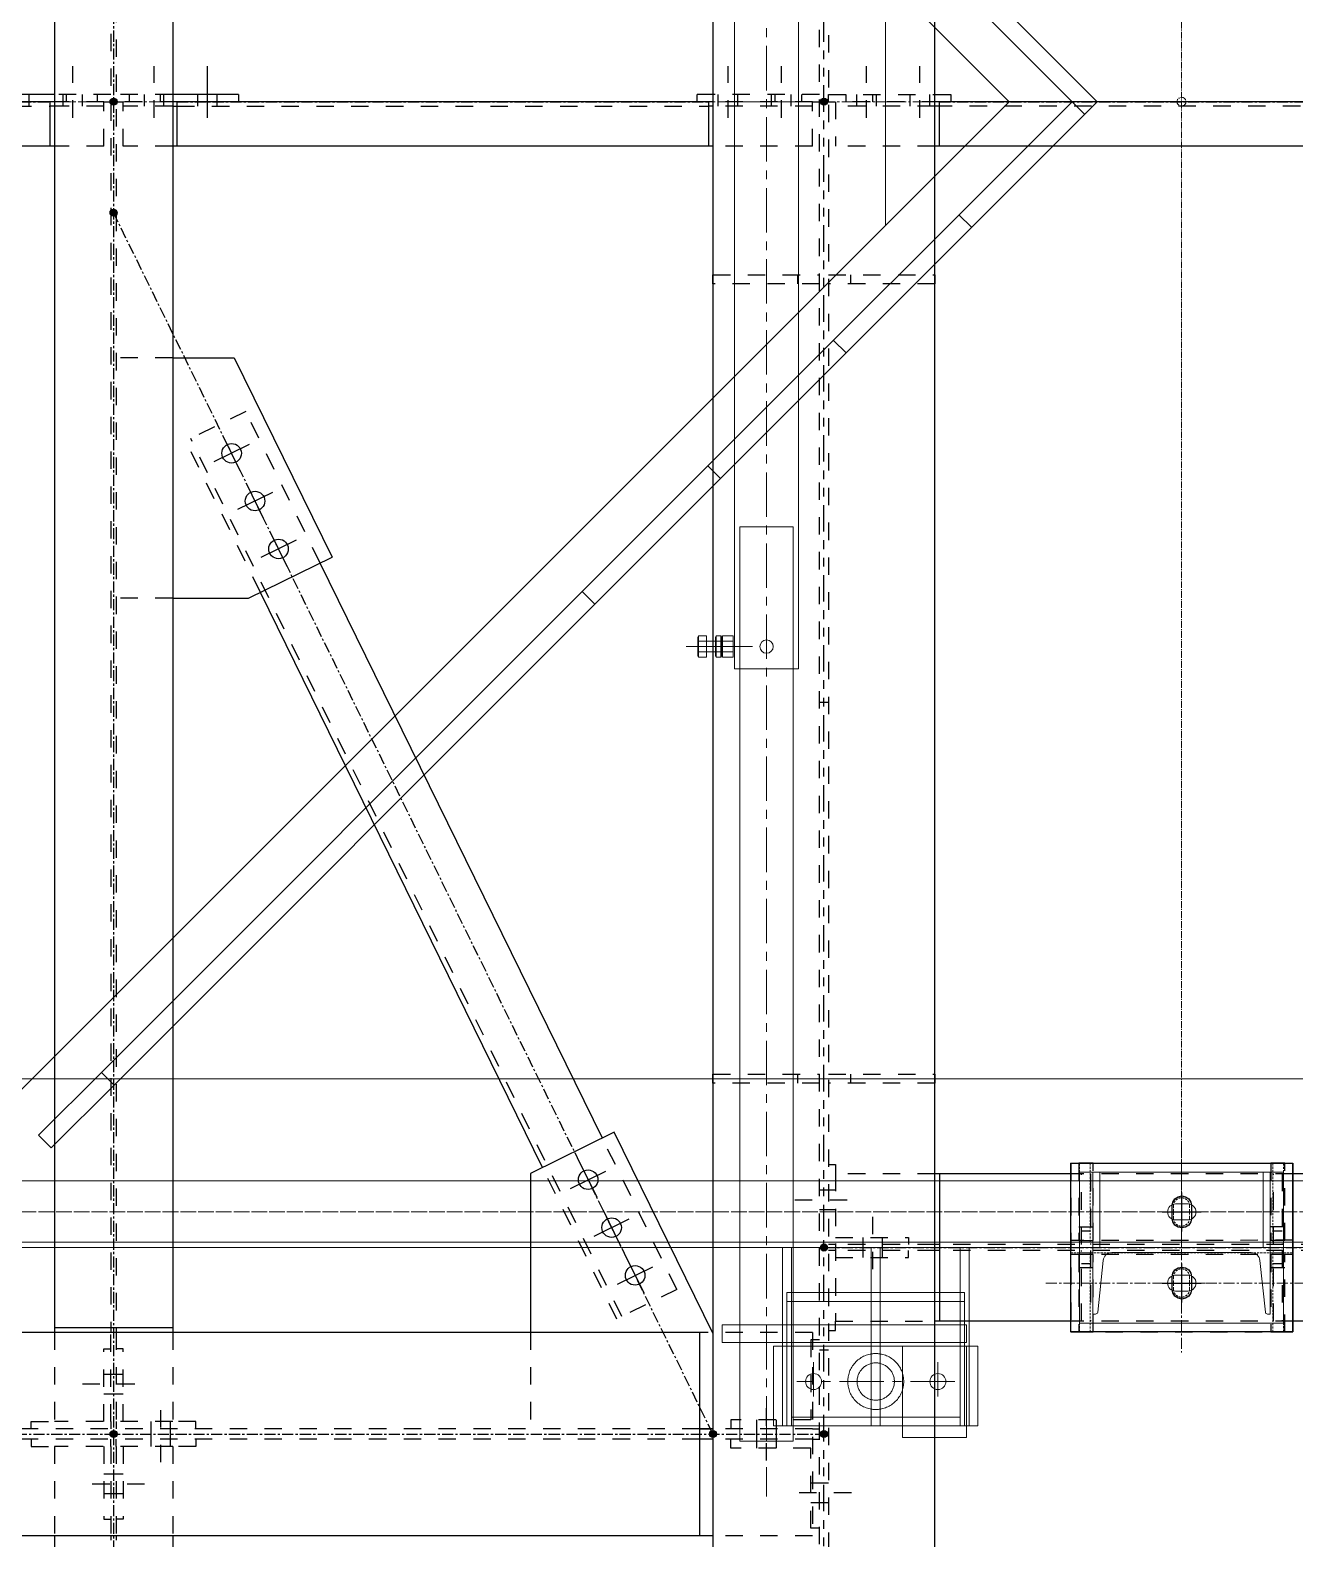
# Model space of a CAD drawing. Header units: inches. Extents: x 209270 to 234360, y -180214 to -150194.
# Drawn here: x 224618 to 226042, y -163182 to -161483 of the extents above; entities that cross this region are included whole.
import ezdxf

# ---------------------------------------------------------------- set-up
doc = ezdxf.new("R2010")
doc.units = ezdxf.units.IN
doc.header["$LTSCALE"] = 10
doc.header["$MEASUREMENT"] = 0
for name, pattern in [('ACAD_ISO02W100', [15, 12, -3]), ('CENTER', [2, 1.25, -0.25, 0.25, -0.25]), ('CENTER2', [1.125, 0.75, -0.125, 0.125, -0.125]), ('DXK_LINE_DOT2', [3.9198, 1.9599, -1.9599]), ('DXK_LINE_DOT5', [7.8785, 2.979, -0.9799, 0.9799, -0.9799, 0.9799, -0.9799]), ('HIDDEN', [0.375, 0.25, -0.125])]:
    doc.linetypes.add(name, pattern=pattern)
for name, color, linetype in [('_STR_0', 7, 'Continuous'), ('_STR_1', 7, 'Continuous'), ('_STR_2', 7, 'Continuous'), ('_STR_4', 7, 'Continuous')]:
    doc.layers.add(name, color=color, linetype=linetype)
for name, color, linetype, lineweight in [('All Bought', 110, 'Continuous', 9), ('Belt', 4, 'Continuous', 9), ('CEN', 1, 'CENTER', 9), ('CENETR LINE', 1, 'CENTER2', 9), ('DIM', 42, 'Continuous', 13), ('HIDDEN', 3, 'HIDDEN', 9), ('MAIN OBJECT', 2, 'Continuous', 18), ('OBJECT', 2, 'Continuous', 18), ('STR25', 30, 'Continuous', 5)]:
    doc.layers.add(name, color=color, linetype=linetype, lineweight=lineweight)

# ---------------------------------------------------------------- blocks, each defined once
blk = doc.blocks.new('A$Cb40ec30b')
at = {"layer": 'CEN'}
for p, q in [((0, 15.8), (0, 64.2)), ((-26.3, 40), (26.3, 40)), ((0, -59), (0, -21)), ((-25.5, -40), (26.5, -40))]:
    blk.add_line(p, q, dxfattribs=at)
at = {"layer": 'HIDDEN'}
for points in [[(-103, 6), (-115, 6), (-115, 95), (-103, 95)], [(103, 6), (115, 6), (115, 95), (103, 95)], [(125, 6), (125, -6), (-125, -6), (-125, 6)], [(-103, -6), (-115, -6), (-115, -95), (-103, -95)], [(103, -6), (115, -6), (115, -95), (103, -95)]]:
    blk.add_lwpolyline(points, close=True, dxfattribs=at)
at = {"layer": 'HIDDEN', "elevation": 149686677196.4}
for points in [[(9, 47), (9, 33, -1), (-9, 33), (-9, 47, -1)], [(9, -33), (9, -47, -1), (-9, -47), (-9, -33, -1)]]:
    blk.add_lwpolyline(points, format="xyb", close=True, dxfattribs=at)
at = {"layer": 'STR25', "ltscale": 0.2}
blk.add_lwpolyline([(-125, 95), (125, 95), (125, -95), (-125, -95)], close=True, dxfattribs=at)
blk = doc.blocks.new('A$Cfd238a5e')
at = {"layer": 'CEN'}
for p, q in [((0, 118.3), (0, -118.3)), ((-152.8, 0), (152.8, 0)), ((-152.8, -40), (152.8, -40))]:
    blk.add_line(p, q, dxfattribs=at)
at = {"layer": 'MAIN OBJECT', "ltscale": 0.2, "elevation": 149686677196.4}
for points in [[(7.3, 31), (-6.7, 31, -1), (-6.7, 49), (7.3, 49, -1)], [(7.3, -31), (-6.7, -31, 1), (-6.7, -49), (7.3, -49, 1)]]:
    blk.add_lwpolyline(points, format="xyb", close=True, dxfattribs=at)
at = {"layer": 'OBJECT'}
for points in [[(-115, -85), (115, -85), (115, 85), (-115, 85)], [(-100, 85), (-92, 85), (-92, 0), (-100, 0)], [(100, 85), (92, 85), (92, 0), (100, 0)]]:
    blk.add_lwpolyline(points, close=True, dxfattribs=at)
blk.add_lwpolyline([(-94.4, -72.9, -0.383864), (-96.8, -75), (-100, -75), (-100, 0), (100, 0), (100, -75), (96.8, -75, -0.383864), (94.4, -72.9), (88.3, -14.7, 0.383864), (78.4, -5.7), (-78.4, -5.7, 0.383864), (-88.3, -14.7)], format="xyb", close=True, dxfattribs=at)
at = {"layer": 'DIM'}
blk.add_blockref('A$Cb40ec30b', (0, 0), dxfattribs=at)
blk = doc.blocks.new('A$C2698bf6b')
at = {"layer": 'CENETR LINE'}
for p, q in [((0, -1290), (0, 1290)), ((-22.1, 0), (22.1, 0))]:
    blk.add_line(p, q, dxfattribs=at)
blk.add_circle((0, 0), 5, dxfattribs=at)
at = {"layer": 'DIM'}
blk.add_blockref('A$Cfd238a5e', (0, -1290), dxfattribs=at)
blk = doc.blocks.new('A$C1db7f450')
at = {"layer": 'All Bought', "linetype": 'CENTER', "ltscale": 4}
for p, q in [((372.3, 1342.7, 76268778.1), (372.3, -1570.4, 76268778.1)), ((179.3, -1419, 2061071342.7), (179.3, -1457.9, 2061071342.7)), ((319.3, -1419, 2061071342.7), (319.3, -1457.9, 2061071342.7)), ((160.3, -1440.9, 2061071342.7), (338.2, -1440.9, 2061071342.7))]:
    blk.add_line(p, q, dxfattribs=at)
at = {"layer": 'All Bought'}
for p, q in [((99, 0, -6732037472.9), (1227.3, 1128.3, -6732037472.9)), ((336.3, 638.5, -6732037472.9), (336.3, -638.5, -6732037472.9)), ((408.3, -638.5, -6732037472.9), (408.3, 638.5, -6732037472.9)), ((424.3, 424.3, -6732037472.9), (0, 0, -6732037472.9)), ((14.1, -14.1, -6732037472.9), (438.4, 410.1, -6732037472.9)), ((238.3, -139.3, -6732037472.9), (238.3, 139.3, -6732037472.9)), ((0, 0, -6732037472.9), (424.3, -424.3, -6732037472.9)), ((28.3, 0, -6732037472.9), (438.4, -410.1, -6732037472.9)), ((99, 0, -6732037472.9), (1227.3, -1128.3, -6732037472.9)), ((408.3, 0, -6732037472.9), (336.3, 0, -6732037472.9)), ((141.4, -141.4, -6732037472.9), (155.6, -127.3, -6732037472.9)), ((297, -268.7, -6732037472.9), (282.8, -282.8, -6732037472.9)), ((424.3, -424.3, -6732037472.9), (438.4, -410.1, -6732037472.9)), ((565.7, -565.7, -6732037472.9), (424.3, -424.3, -6732037472.9)), ((438.4, -410.1, -6732037472.9), (579.8, -551.5, -6732037472.9)), ((565.7, -565.7, -6732037472.9), (579.8, -551.5, -6732037472.9)), ((579.8, -551.5, -6732037472.9), (1121.2, -1093, -6732037472.9)), ((1107.1, -1107.1, -6732037472.9), (565.7, -565.7, -6732037472.9)), ((336.3, -638.5, -6732037472.9), (408.3, -638.5, -6732037472.9)), ((342.2, -1508, 76268778.1), (342.2, -638.5, -6732037472.9)), ((402.3, -638.5, -6732037472.9), (402.3, -1508, 76268778.1)), ((1121.2, -1093, -6732037472.9), (1107.1, -1107.1, -6732037472.9)), ((1121.2, -1093, -6732037472.9), (1192, -1163.7, -6732037472.9)), ((1177.8, -1177.8, -6732037472.9), (1107.1, -1107.1, -6732037472.9)), ((1192, -1163.7, -6732037472.9), (1177.8, -1177.8, -6732037472.9)), ((149.3, -1340.8, 2061071342.7), (349.3, -1340.8, 2061071342.7)), ((149.3, -1490.9, 2061071342.7), (149.3, -1340.8, 2061071342.7)), ((349.3, -1340.8, 2061071342.7), (349.3, -1490.9, 2061071342.7)), ((149.3, -1350.8, 2061071342.7), (349.3, -1350.8, 2061071342.7)), ((147.3, -1396.9, 2061071342.7), (147.3, -1376.9, 2061071342.7)), ((147.3, -1376.9, 2061071342.7), (422.4, -1376.9, 2061071342.7)), ((422.4, -1376.9, 2061071342.7), (422.4, -1396.9, 2061071342.7)), ((422.4, -1396.9, 2061071342.7), (147.3, -1396.9, 2061071342.7)), ((219.3, -1400.9, 2061071342.7), (147.3, -1400.9, 2061071342.7)), ((147.3, -1400.9, 2061071342.7), (147.3, -1503.9, 2061071342.7)), ((219.3, -1503.9, 2061071342.7), (219.3, -1400.9, 2061071342.7)), ((349.3, -1490.9, 2061071342.7), (149.3, -1490.9, 2061071342.7)), ((147.3, -1503.9, 2061071342.7), (219.3, -1503.9, 2061071342.7)), ((402.3, -1508, 76268778.1), (342.2, -1508, 76268778.1))]:
    blk.add_line(p, q, dxfattribs=at)
at = {"layer": 'All Bought', "linetype": 'ACAD_ISO02W100', "ltscale": 2.5}
for p, q in [((342.2, -638.5, -6732037472.9), (342.2, -478.7, -6732037472.9)), ((342.2, -478.7, -6732037472.9), (402.3, -478.7, -6732037472.9)), ((402.3, -478.7, -6732037472.9), (402.3, -638.5, -6732037472.9)), ((402.3, -638.5, -6732037472.9), (342.2, -638.5, -6732037472.9))]:
    blk.add_line(p, q, dxfattribs=at)
at = {"layer": 'All Bought', "linetype": 'Continuous'}
for p, q in [((409.8, -601.5, -6732037472.9), (409.8, -625.5, -6732037472.9)), ((421.8, -601.5, -6732037472.9), (409.8, -601.5, -6732037472.9)), ((448.9, -607.5, -6732037472.9), (409.8, -607.5, -6732037472.9)), ((421.8, -601.5, -6732037472.9), (421.8, -625.5, -6732037472.9)), ((421.8, -601.5, -6732037472.9), (422.7, -603.1, -6732037472.9)), ((423.6, -601.5, -6732037472.9), (422.7, -603.1, -6732037472.9)), ((422.7, -603.1, -6732037472.9), (422.7, -624.1, -6732037472.9)), ((423.6, -601.5, -6732037472.9), (423.6, -625.5, -6732037472.9)), ((428.9, -601.5, -6732037472.9), (423.6, -601.5, -6732037472.9)), ((428.9, -601.5, -6732037472.9), (428.9, -625.5, -6732037472.9)), ((428.9, -601.5, -6732037472.9), (429.8, -603.1, -6732037472.9)), ((429.8, -603.1, -6732037472.9), (429.8, -624.1, -6732037472.9)), ((439.8, -601.5, -6732037472.9), (439.8, -625.5, -6732037472.9)), ((448.9, -601.5, -6732037472.9), (439.8, -601.5, -6732037472.9)), ((448.9, -601.5, -6732037472.9), (448.9, -625.5, -6732037472.9)), ((448.9, -601.5, -6732037472.9), (449.8, -603.1, -6732037472.9)), ((449.8, -603.1, -6732037472.9), (449.8, -624.1, -6732037472.9)), ((388.1, -613.5, -6732037472.9), (462.8, -613.5, -6732037472.9)), ((448.9, -619.5, -6732037472.9), (409.8, -619.5, -6732037472.9)), ((421.8, -625.5, -6732037472.9), (409.8, -625.5, -6732037472.9)), ((421.8, -625.5, -6732037472.9), (422.7, -623.9, -6732037472.9)), ((423.6, -625.5, -6732037472.9), (422.7, -623.9, -6732037472.9)), ((428.9, -625.5, -6732037472.9), (423.6, -625.5, -6732037472.9)), ((428.9, -625.5, -6732037472.9), (429.8, -623.9, -6732037472.9)), ((448.9, -625.5, -6732037472.9), (439.8, -625.5, -6732037472.9)), ((448.9, -625.5, -6732037472.9), (449.8, -623.9, -6732037472.9))]:
    blk.add_line(p, q, dxfattribs=at)
at = {"layer": 'All Bought', "linetype": 'ACAD_ISO02W100', "ltscale": 3}
for p, q in [((154.3, -1480.9, 2061071342.7), (154.3, -1400.9, 2061071342.7)), ((154.3, -1400.9, 2061071342.7), (344.3, -1400.9, 2061071342.7)), ((344.3, -1400.9, 2061071342.7), (344.3, -1480.9, 2061071342.7)), ((344.3, -1480.9, 2061071342.7), (154.3, -1480.9, 2061071342.7))]:
    blk.add_line(p, q, dxfattribs=at)
at = {"layer": 'All Bought', "linetype": 'Continuous'}
blk.add_circle((372.3, -613.5, -6732037472.9), 7.5, dxfattribs=at)
at = {"layer": 'All Bought', "linetype": 'ACAD_ISO02W100', "ltscale": 3}
for radius in [31.5, 21]:
    blk.add_circle((249.3, -1440.9, 2061071342.7), radius, dxfattribs=at)
at = {"layer": 'All Bought'}
for centre in [(179.3, -1440.9, 2061071342.7), (319.3, -1440.9, 2061071342.7)]:
    blk.add_circle(centre, 9, dxfattribs=at)
at = {"layer": 'All Bought', "linetype": 'Continuous'}
for centre, radius, start, end in [((417.2, -604.5, -6732037472.9), 5.45, 326.6015, 33.3985), ((402.2, -613.5, -6732037472.9), 20.4, 342.9385, 17.0615), ((428.1, -604.5, -6732037472.9), 5.45, 146.6015, 213.3985), ((443.1, -613.5, -6732037472.9), 20.4, 162.9385, 197.0615), ((424.3, -604.5, -6732037472.9), 5.45, 326.6015, 33.3985), ((409.3, -613.5, -6732037472.9), 20.4, 342.9385, 17.0615), ((444.3, -604.5, -6732037472.9), 5.45, 326.6015, 33.3985), ((429.3, -613.5, -6732037472.9), 20.4, 342.9385, 17.0615), ((417.2, -622.5, -6732037472.9), 5.45, 326.6015, 33.3985), ((428.1, -622.5, -6732037472.9), 5.45, 146.6015, 213.3985), ((424.3, -622.5, -6732037472.9), 5.45, 326.6015, 33.3985), ((444.3, -622.5, -6732037472.9), 5.45, 326.6015, 33.3985)]:
    blk.add_arc(centre, radius, start, end, dxfattribs=at)
at = {"layer": 'MAIN OBJECT'}
for p, q in [((144.3, -1490.9), (144.3, -1290)), ((154.3, -1290), (144.3, -1290)), ((154.3, -1490.9), (154.3, -1290)), ((244.3, -1490.9), (244.3, -1290)), ((254.3, -1290), (244.3, -1290)), ((254.3, -1490.9), (254.3, -1290)), ((344.3, -1490.9), (344.3, -1290)), ((354.3, -1290), (344.3, -1290)), ((354.3, -1490.9), (354.3, -1290)), ((134.3, -1490.9), (134.3, -1400.9)), ((364.3, -1400.9), (134.3, -1400.9)), ((364.3, -1400.9), (364.3, -1490.9)), ((364.3, -1490.9), (134.3, -1490.9))]:
    blk.add_line(p, q, dxfattribs=at)
blk = doc.blocks.new('GridLine-116860372-116903 - 114867')
at = {"layer": '_STR_2', "color": 7, "linetype": 'DXK_LINE_DOT5'}
blk.add_line((225511.9, -165356.7), (225511.9, -153191), dxfattribs=at)
blk = doc.blocks.new('Part-116860372-157441 - 114867')
at = {"layer": '_STR_1', "color": 6, "linetype": 'DXK_LINE_DOT2'}
for p, q in [((225506.9, -162239.6), (225516.9, -162239.6)), ((225516.9, -162969.1), (225506.9, -162969.1))]:
    blk.add_line(p, q, dxfattribs=at)
blk = doc.blocks.new('Bolt-116860372-115915 - 114867')
at = {"layer": '_STR_1', "color": 1, "linetype": 'DXK_LINE_DOT2'}
for p, q in [((225403.9, -161581.7), (225403.9, -161523.7)), ((225463.9, -161581.7), (225463.9, -161523.7)), ((225392.9, -161563.7), (225392.9, -161555.7)), ((225414.9, -161563.7), (225414.9, -161555.7)), ((225452.9, -161563.7), (225452.9, -161555.7)), ((225474.9, -161563.7), (225474.9, -161555.7)), ((225392.9, -161568.7), (225392.9, -161563.7)), ((225414.9, -161568.7), (225414.9, -161563.7)), ((225452.9, -161568.7), (225452.9, -161563.7)), ((225474.9, -161568.7), (225474.9, -161563.7))]:
    blk.add_line(p, q, dxfattribs=at)
blk = doc.blocks.new('Part-116860372-114981 - 114867')
at = {"layer": '_STR_4', "linetype": 'Continuous'}
blk.add_hatch(color=4, dxfattribs=at).paths.add_polyline_path([(225511.9, -163067.7, -1), (225511.9, -163059.7, -1)])
at = {"layer": '_STR_1', "color": 6, "linetype": 'DXK_LINE_DOT2'}
for p, q in [((225498.9, -162949.2), (225371.9, -162949.2)), ((225498.9, -162949.2), (225498.9, -163178.2)), ((225371.9, -163057.7), (216821.8, -163057.7)), ((225371.9, -163069.6), (216821.8, -163069.6)), ((225498.9, -163057.7), (225386.9, -163057.7)), ((225498.9, -163069.6), (225386.9, -163069.6)), ((225498.9, -163178.2), (220660, -163178.2))]:
    blk.add_line(p, q, dxfattribs=at)
at = {"layer": '_STR_2', "color": 2, "linetype": 'Continuous'}
for p, q in [((225371.9, -162949.2), (224424.9, -162949.2)), ((225371.9, -162949.2), (225371.9, -163178.2)), ((225386.4, -162949.2), (225386.9, -162949.2)), ((225386.9, -163057.7), (225371.9, -163057.7)), ((225386.9, -163069.6), (225371.9, -163069.6)), ((225386.9, -163178.2), (216821.8, -163178.2))]:
    blk.add_line(p, q, dxfattribs=at)
at = {"layer": '_STR_4', "color": 4, "linetype": 'CENTER'}
blk.add_line((216821.8, -163063.7), (225511.9, -163063.7), dxfattribs=at)
at = {"layer": '_STR_4', "color": 4, "linetype": 'Continuous'}
blk.add_circle((225511.9, -163063.7), 4, dxfattribs=at)
blk = doc.blocks.new('Part-116860372-114985 - 114867')
at = {"layer": '_STR_4', "linetype": 'Continuous'}
blk.add_hatch(color=4, dxfattribs=at).paths.add_polyline_path([(224711.9, -163067.7, -1), (224711.9, -163059.7, -1)])
at = {"layer": '_STR_1', "color": 6, "linetype": 'DXK_LINE_DOT2'}
for p, q in [((224709, -160193.7), (224709, -162944.2)), ((224714.7, -161219.4), (224714.7, -162944.2)), ((224645.3, -162949.2), (224645.3, -163049.7)), ((224709, -163049.7), (224709, -162949.2)), ((224714.7, -162949.2), (224714.7, -163049.7)), ((224778.5, -162949.2), (224778.5, -163049.7)), ((224778.5, -163049.7), (224645.3, -163049.7))]:
    blk.add_line(p, q, dxfattribs=at)
at = {"layer": '_STR_2', "color": 2, "linetype": 'Continuous'}
for p, q in [((224645.3, -160188.7), (224645.3, -162949.2)), ((224778.5, -160188.7), (224778.5, -162949.2)), ((224778.5, -162944.2), (224645.3, -162944.2)), ((224709, -162944.2), (224709, -162949.2)), ((224714.7, -162944.2), (224714.7, -162949.2))]:
    blk.add_line(p, q, dxfattribs=at)
at = {"layer": '_STR_4', "color": 4, "linetype": 'CENTER'}
blk.add_line((224711.9, -160063.7), (224711.9, -163063.7), dxfattribs=at)
at = {"layer": '_STR_4', "color": 4, "linetype": 'Continuous'}
blk.add_circle((224711.9, -163063.7), 4, dxfattribs=at)
blk = doc.blocks.new('Part-116860372-114995 - 114867')
at = {"layer": '_STR_4', "linetype": 'Continuous'}
blk.add_hatch(color=4, dxfattribs=at).paths.add_polyline_path([(224711.9, -163067.7, -1), (224711.9, -163059.7, -1)])
at = {"layer": '_STR_1', "color": 6, "linetype": 'DXK_LINE_DOT2'}
for p, q in [((224645.3, -163077.6), (224645.3, -163178.2)), ((224778.5, -163077.6), (224645.3, -163077.6)), ((224709, -163077.6), (224709, -163178.2)), ((224714.7, -163077.6), (224714.7, -163178.2)), ((224778.5, -163077.6), (224778.5, -163178.2))]:
    blk.add_line(p, q, dxfattribs=at)
at = {"layer": '_STR_2', "color": 2, "linetype": 'Continuous'}
for p, q in [((224645.3, -163178.2), (224645.3, -165168.7)), ((224709, -163178.2), (224709, -163183.2)), ((224714.7, -163178.2), (224714.7, -163183.2)), ((224778.5, -163178.2), (224778.5, -165168.7))]:
    blk.add_line(p, q, dxfattribs=at)
at = {"layer": '_STR_4', "color": 4, "linetype": 'CENTER'}
blk.add_line((224711.9, -163063.7), (224711.9, -165263.7), dxfattribs=at)
at = {"layer": '_STR_4', "color": 4, "linetype": 'Continuous'}
blk.add_circle((224711.9, -163063.7), 4, dxfattribs=at)
blk = doc.blocks.new('Part-116860372-114997 - 114867')
at = {"layer": '_STR_4', "linetype": 'Continuous'}
blk.add_hatch(color=4, dxfattribs=at).paths.add_polyline_path([(225511.9, -162857.7, -1), (225511.9, -162849.7, -1)])
at = {"layer": '_STR_1', "color": 6, "linetype": 'DXK_LINE_DOT2'}
for p, q in [((225524.9, -162770.8), (225524.9, -162936.5)), ((225636.9, -162770.8), (225524.9, -162770.8)), ((226039.8, -162770.8), (225789.8, -162770.8)), ((225636.9, -162850.3), (225524.9, -162850.3)), ((228499.2, -162850.3), (225641.9, -162850.3)), ((225636.9, -162857), (225524.9, -162857)), ((228499.2, -162857), (225641.9, -162857)), ((225524.9, -162936.5), (225636.9, -162936.5)), ((226039.8, -162936.5), (225789.8, -162936.5))]:
    blk.add_line(p, q, dxfattribs=at)
at = {"layer": '_STR_2', "color": 2, "linetype": 'Continuous'}
for p, q in [((225789.8, -162770.8), (225636.9, -162770.8)), ((225641.9, -162770.8), (225641.9, -162936.5)), ((227289.8, -162770.8), (226039.8, -162770.8)), ((225641.9, -162850.3), (225636.9, -162850.3)), ((225641.9, -162857), (225636.9, -162857)), ((225641.9, -162936.5), (225636.9, -162936.5)), ((225789.8, -162936.5), (225641.9, -162936.5)), ((227289.8, -162936.5), (226039.8, -162936.5))]:
    blk.add_line(p, q, dxfattribs=at)
at = {"layer": '_STR_4', "color": 4, "linetype": 'CENTER'}
blk.add_line((225511.9, -162853.7), (228511.9, -162853.7), dxfattribs=at)
at = {"layer": '_STR_4', "color": 4, "linetype": 'Continuous'}
blk.add_circle((225511.9, -162853.7), 4, dxfattribs=at)
blk = doc.blocks.new('Part-116860372-116688 - 114867')
at = {"layer": '_STR_1', "color": 6, "linetype": 'DXK_LINE_DOT2'}
for p, q in [((225801.9, -162936.5), (225801.9, -162857)), ((225811.9, -162857), (225811.9, -162936.5)), ((225811.9, -162872), (225801.9, -162872))]:
    blk.add_line(p, q, dxfattribs=at)
blk = doc.blocks.new('Part-116860372-115036 - 114867')
at = {"layer": '_STR_4', "linetype": 'Continuous'}
for points in [[(224214.9, -161567.7, -1), (224214.9, -161559.7, -1)], [(224711.9, -161567.7, -1), (224711.9, -161559.7, -1)]]:
    blk.add_hatch(color=4, dxfattribs=at).paths.add_polyline_path(points)
at = {"layer": '_STR_1', "color": 6, "linetype": 'DXK_LINE_DOT2'}
for p, q in [((224225.7, -161613.7), (224225.7, -161563.7)), ((224286.5, -161563.7), (224225.7, -161563.7)), ((224281.5, -161568.7), (224225.7, -161568.7)), ((224286.5, -161568.7), (224640.3, -161568.7)), ((224701, -161563.7), (224640.3, -161563.7)), ((224701, -161568.7), (224645.3, -161568.7)), ((224701, -161613.7), (224701, -161563.7)), ((224281.5, -161613.7), (224225.7, -161613.7)), ((224701, -161613.7), (224645.3, -161613.7))]:
    blk.add_line(p, q, dxfattribs=at)
at = {"layer": '_STR_2', "color": 2, "linetype": 'Continuous'}
for p, q in [((224281.5, -161568.7), (224286.5, -161568.7)), ((224640.3, -161563.7), (224286.5, -161563.7)), ((224286.5, -161563.7), (224286.5, -161613.7)), ((224640.3, -161563.7), (224640.3, -161613.7)), ((224645.3, -161568.7), (224640.3, -161568.7)), ((224645.3, -161613.7), (224281.5, -161613.7))]:
    blk.add_line(p, q, dxfattribs=at)
at = {"layer": '_STR_4', "color": 4, "linetype": 'CENTER'}
for p, q in [((224214.9, -161563.7), (224225.7, -161563.7)), ((224286.5, -161563.7), (224640.3, -161563.7)), ((224701, -161563.7), (224711.9, -161563.7))]:
    blk.add_line(p, q, dxfattribs=at)
at = {"layer": '_STR_4', "color": 4, "linetype": 'Continuous'}
for centre in [(224214.9, -161563.7), (224711.9, -161563.7)]:
    blk.add_circle(centre, 4, dxfattribs=at)
blk = doc.blocks.new('Part-116860372-115037 - 114867')
at = {"layer": '_STR_4', "linetype": 'Continuous'}
for points in [[(224711.9, -161567.7, -1), (224711.9, -161559.7, -1)], [(225511.9, -161567.7, -1), (225511.9, -161559.7, -1)]]:
    blk.add_hatch(color=4, dxfattribs=at).paths.add_polyline_path(points)
at = {"layer": '_STR_1', "color": 6, "linetype": 'DXK_LINE_DOT2'}
for p, q in [((224722.7, -161613.7), (224722.7, -161563.7)), ((224783.5, -161563.7), (224722.7, -161563.7)), ((224778.5, -161568.7), (224722.7, -161568.7)), ((224783.5, -161568.7), (225381.9, -161568.7)), ((225498.9, -161563.7), (225381.9, -161563.7)), ((225498.9, -161568.7), (225386.9, -161568.7)), ((225498.9, -161613.7), (225498.9, -161563.7)), ((224778.5, -161613.7), (224722.7, -161613.7)), ((225498.9, -161613.7), (225386.9, -161613.7))]:
    blk.add_line(p, q, dxfattribs=at)
at = {"layer": '_STR_2', "color": 2, "linetype": 'Continuous'}
for p, q in [((224778.5, -161568.7), (224783.5, -161568.7)), ((225381.9, -161563.7), (224783.5, -161563.7)), ((224783.5, -161613.7), (224783.5, -161563.7)), ((225381.9, -161563.7), (225381.9, -161613.7)), ((225386.9, -161568.7), (225381.9, -161568.7)), ((225386.9, -161613.7), (224778.5, -161613.7))]:
    blk.add_line(p, q, dxfattribs=at)
at = {"layer": '_STR_4', "color": 4, "linetype": 'CENTER'}
for p, q in [((224711.9, -161563.7), (224722.7, -161563.7)), ((224783.5, -161563.7), (225381.9, -161563.7)), ((225498.9, -161563.7), (225511.9, -161563.7))]:
    blk.add_line(p, q, dxfattribs=at)
at = {"layer": '_STR_4', "color": 4, "linetype": 'Continuous'}
for centre in [(224711.9, -161563.7), (225511.9, -161563.7)]:
    blk.add_circle(centre, 4, dxfattribs=at)
blk = doc.blocks.new('Part-116860372-115913 - 114867')
at = {"layer": '_STR_1', "color": 6, "linetype": 'DXK_LINE_DOT2'}
for p, q in [((225506.9, -161555.7), (225386.9, -161555.7)), ((225456.9, -161563.7), (225456.9, -161555.7)), ((225486.9, -161563.7), (225486.9, -161555.7))]:
    blk.add_line(p, q, dxfattribs=at)
at = {"layer": '_STR_2', "color": 2, "linetype": 'Continuous'}
for p, q in [((225386.9, -161555.7), (225368.9, -161555.7)), ((225368.9, -161563.7), (225368.9, -161555.7)), ((225386.9, -161563.7), (225381.9, -161563.7))]:
    blk.add_line(p, q, dxfattribs=at)
blk = doc.blocks.new('Part-116860372-115038 - 114867')
at = {"layer": '_STR_4', "linetype": 'Continuous'}
for points in [[(225511.9, -161567.7, -1), (225511.9, -161559.7, -1)], [(226511.9, -161567.7, -1), (226511.9, -161559.7, -1)]]:
    blk.add_hatch(color=4, dxfattribs=at).paths.add_polyline_path(points)
at = {"layer": '_STR_1', "color": 6, "linetype": 'DXK_LINE_DOT2'}
for p, q in [((225524.9, -161563.7), (225524.9, -161613.7)), ((225641.9, -161563.7), (225524.9, -161563.7)), ((225636.9, -161568.7), (225524.9, -161568.7)), ((226440.3, -161568.7), (225641.9, -161568.7)), ((226440.3, -161563.7), (226501, -161563.7)), ((226501, -161568.7), (226445.3, -161568.7)), ((226501, -161563.7), (226501, -161613.7)), ((225636.9, -161613.7), (225524.9, -161613.7)), ((226501, -161613.7), (226445.3, -161613.7))]:
    blk.add_line(p, q, dxfattribs=at)
at = {"layer": '_STR_2', "color": 2, "linetype": 'Continuous'}
for p, q in [((225641.9, -161568.7), (225636.9, -161568.7)), ((226440.3, -161563.7), (225641.9, -161563.7)), ((225641.9, -161613.7), (225641.9, -161563.7)), ((226440.3, -161563.7), (226440.3, -161613.7)), ((226445.3, -161568.7), (226440.3, -161568.7)), ((226445.3, -161613.7), (225636.9, -161613.7))]:
    blk.add_line(p, q, dxfattribs=at)
at = {"layer": '_STR_4', "color": 4, "linetype": 'CENTER'}
for p, q in [((225511.9, -161563.7), (225524.9, -161563.7)), ((225641.9, -161563.7), (226440.3, -161563.7)), ((226501, -161563.7), (226511.9, -161563.7))]:
    blk.add_line(p, q, dxfattribs=at)
at = {"layer": '_STR_4', "color": 4, "linetype": 'Continuous'}
for centre in [(225511.9, -161563.7), (226511.9, -161563.7)]:
    blk.add_circle(centre, 4, dxfattribs=at)
blk = doc.blocks.new('Part-116860372-115925 - 114867')
at = {"layer": '_STR_1', "color": 6, "linetype": 'DXK_LINE_DOT2'}
for p, q in [((225524.9, -162857), (225516.9, -162857)), ((225524.9, -162865), (225606.9, -162865)), ((225606.9, -162865), (225606.9, -162857)), ((225516.9, -162947), (225524.9, -162947)), ((225524.9, -162947), (225524.9, -162936.5))]:
    blk.add_line(p, q, dxfattribs=at)
blk = doc.blocks.new('Part-116860372-115077 - 114867')
at = {"layer": '_STR_4', "linetype": 'Continuous'}
for points in [[(224711.9, -161692.7, -1), (224711.9, -161684.7, -1)], [(225386.9, -163067.7, -1), (225386.9, -163059.7, -1)]]:
    blk.add_hatch(color=4, dxfattribs=at).paths.add_polyline_path(points)
at = {"layer": '_STR_1', "color": 6, "linetype": 'DXK_LINE_DOT2'}
for p, q in [((224860.8, -161912.6), (224793.5, -161945.7)), ((224944.5, -162083.2), (224860.8, -161912.6)), ((224877.2, -162116.2), (224793.5, -161945.7)), ((225284.1, -162931.5), (224798.8, -161943)), ((225346.1, -162901.1), (225262.3, -162730.6)), ((225278.7, -162934.2), (225195, -162763.6)), ((225346.1, -162901.1), (225278.7, -162934.2))]:
    blk.add_line(p, q, dxfattribs=at)
at = {"layer": '_STR_2', "color": 2, "linetype": 'Continuous'}
for p, q in [((225262.3, -162730.6), (224944.5, -162083.2)), ((225195, -162763.6), (224877.2, -162116.2))]:
    blk.add_line(p, q, dxfattribs=at)
at = {"layer": '_STR_4', "color": 4, "linetype": 'CENTER'}
blk.add_line((225386.9, -163063.7), (224711.9, -161688.7), dxfattribs=at)
at = {"layer": '_STR_4', "color": 4, "linetype": 'Continuous'}
for centre in [(224711.9, -161688.7), (225386.9, -163063.7)]:
    blk.add_circle(centre, 4, dxfattribs=at)
blk = doc.blocks.new('Part-116860372-115211 - 114867')
at = {"layer": '_STR_1', "color": 6, "linetype": 'DXK_LINE_DOT2'}
for p, q in [((224619, -163069.6), (224619, -163077.6)), ((224709, -163077.6), (224709, -163069.6)), ((224619, -163077.6), (224645.3, -163077.6)), ((224701, -163077.6), (224701, -163159.6)), ((224701, -163159.6), (224709, -163159.6))]:
    blk.add_line(p, q, dxfattribs=at)
blk = doc.blocks.new('Bolt-116860372-115927 - 114867')
at = {"layer": '_STR_1', "color": 1, "linetype": 'DXK_LINE_DOT2'}
for p, q in [((225516.9, -162789.3), (225506.9, -162789.3)), ((225524.9, -162789.3), (225516.9, -162789.3)), ((225537.9, -162800.3), (225474.9, -162800.3)), ((225516.9, -162811.3), (225506.9, -162811.3)), ((225524.9, -162811.3), (225516.9, -162811.3))]:
    blk.add_line(p, q, dxfattribs=at)
blk = doc.blocks.new('Part-116860372-115115 - 114867')
at = {"layer": '_STR_2', "color": 2, "linetype": 'Continuous'}
for p, q in [((225386.9, -158549), (225386.9, -164951.7)), ((225636.9, -164951.7), (225636.9, -158549))]:
    blk.add_line(p, q, dxfattribs=at)
blk = doc.blocks.new('Part-116860372-115117 - 114867')
at = {"layer": '_STR_1', "color": 6, "linetype": 'DXK_LINE_DOT2'}
for p, q in [((225506.9, -164951.7), (225506.9, -158549)), ((225516.9, -158549), (225516.9, -164951.7))]:
    blk.add_line(p, q, dxfattribs=at)
blk = doc.blocks.new('Part-116860372-115277 - 114867')
at = {"layer": '_STR_1', "color": 6, "linetype": 'DXK_LINE_DOT2'}
for p, q in [((224722.7, -162967.7), (224714.7, -162967.7)), ((224722.7, -163049.7), (224722.7, -162967.7)), ((224714.7, -163049.7), (224714.7, -163057.7)), ((224804.7, -163049.7), (224778.5, -163049.7)), ((224804.7, -163057.7), (224804.7, -163049.7))]:
    blk.add_line(p, q, dxfattribs=at)
blk = doc.blocks.new('Part-116860372-115210 - 114867')
at = {"layer": '_STR_1', "color": 6, "linetype": 'DXK_LINE_DOT2'}
for p, q in [((224714.7, -163077.6), (224714.7, -163069.6)), ((224804.7, -163069.6), (224804.7, -163077.6)), ((224722.7, -163077.6), (224722.7, -163159.6)), ((224804.7, -163077.6), (224778.5, -163077.6)), ((224722.7, -163159.6), (224714.7, -163159.6))]:
    blk.add_line(p, q, dxfattribs=at)
blk = doc.blocks.new('Bolt-116860372-115212 - 114867')
at = {"layer": '_STR_1', "color": 1, "linetype": 'DXK_LINE_DOT2'}
for p, q in [((224688, -163119.6), (224756, -163119.6)), ((224701, -163108.6), (224709, -163108.6)), ((224709, -163108.6), (224714.7, -163108.6)), ((224714.7, -163108.6), (224722.7, -163108.6)), ((224701, -163130.6), (224709, -163130.6)), ((224709, -163130.6), (224714.7, -163130.6)), ((224714.7, -163130.6), (224722.7, -163130.6))]:
    blk.add_line(p, q, dxfattribs=at)
blk = doc.blocks.new('Part-116860372-116641 - 114867')
at = {"layer": '_STR_1', "color": 6, "linetype": 'DXK_LINE_DOT2'}
for p, q in [((225798.9, -162758.7), (225798.9, -162845.7)), ((225814.9, -162758.7), (225798.9, -162758.7)), ((225814.9, -162845.7), (225814.9, -162758.7)), ((225814.9, -162830.7), (225798.9, -162830.7)), ((225798.9, -162845.7), (225814.9, -162845.7))]:
    blk.add_line(p, q, dxfattribs=at)
blk = doc.blocks.new('Part-116860372-149898 - 114867')
at = {"layer": '_STR_1', "color": 6, "linetype": 'DXK_LINE_DOT2'}
for p, q in [((225406.9, -163079.6), (225406.9, -163069.6)), ((225498.9, -163069.6), (225506.9, -163069.6)), ((225496.9, -163079.6), (225406.9, -163079.6)), ((225496.9, -163169.6), (225496.9, -163079.6)), ((225506.9, -163169.6), (225496.9, -163169.6))]:
    blk.add_line(p, q, dxfattribs=at)
blk = doc.blocks.new('Part-116860372-115276 - 114867')
at = {"layer": '_STR_1', "color": 6, "linetype": 'DXK_LINE_DOT2'}
for p, q in [((224701, -163049.7), (224701, -162967.7)), ((224701, -162967.7), (224709, -162967.7)), ((224619, -163057.7), (224619, -163049.7)), ((224619, -163049.7), (224645.3, -163049.7)), ((224709, -163049.7), (224709, -163057.7))]:
    blk.add_line(p, q, dxfattribs=at)
blk = doc.blocks.new('Bolt-116860372-115278 - 114867')
at = {"layer": '_STR_1', "color": 1, "linetype": 'DXK_LINE_DOT2'}
for p, q in [((224709, -162996.7), (224701, -162996.7)), ((224714.7, -162996.7), (224709, -162996.7)), ((224722.7, -162996.7), (224714.7, -162996.7)), ((224735.7, -163007.7), (224667.7, -163007.7)), ((224709, -163018.7), (224701, -163018.7)), ((224714.7, -163018.7), (224709, -163018.7)), ((224722.7, -163018.7), (224714.7, -163018.7))]:
    blk.add_line(p, q, dxfattribs=at)
blk = doc.blocks.new('Bolt-116860372-115282 - 114867')
at = {"layer": '_STR_1', "color": 1, "linetype": 'DXK_LINE_DOT2'}
for p, q in [((224764.7, -163036.7), (224764.7, -163109.7)), ((224753.7, -163049.7), (224753.7, -163057.7)), ((224775.7, -163049.7), (224775.7, -163057.7)), ((224753.7, -163057.7), (224753.7, -163069.6)), ((224753.7, -163069.6), (224753.7, -163077.6)), ((224775.7, -163057.7), (224775.7, -163069.6)), ((224775.7, -163069.6), (224775.7, -163077.6))]:
    blk.add_line(p, q, dxfattribs=at)
blk = doc.blocks.new('Part-116860372-116639 - 114867')
at = {"layer": '_STR_1', "color": 6, "linetype": 'DXK_LINE_DOT2'}
for p, q in [((226039.8, -162845.6), (225789.8, -162845.7)), ((225789.8, -162861.7), (225789.8, -162845.7)), ((226039.8, -162861.6), (226039.8, -162845.6)), ((226039.8, -162861.6), (225789.8, -162861.7))]:
    blk.add_line(p, q, dxfattribs=at)
blk = doc.blocks.new('Part-116860372-116359 - 114867')
at = {"layer": '_STR_1', "color": 6, "linetype": 'DXK_LINE_DOT2'}
for p, q in [((225386.9, -161768.7), (225386.9, -161758.7)), ((225386.9, -161758.7), (225506.9, -161758.7)), ((225481.9, -161758.7), (225481.9, -161768.7)), ((225506.9, -161768.7), (225386.9, -161768.7))]:
    blk.add_line(p, q, dxfattribs=at)
blk = doc.blocks.new('Part-116860372-116689 - 114867')
at = {"layer": '_STR_1', "color": 6, "linetype": 'DXK_LINE_DOT2'}
for p, q in [((225801.9, -162850.3), (225801.9, -162770.8)), ((225811.9, -162770.8), (225811.9, -162850.3)), ((225811.9, -162835.3), (225801.9, -162835.3))]:
    blk.add_line(p, q, dxfattribs=at)
blk = doc.blocks.new('Bolt-116860372-116646 - 114867')
at = {"layer": '_STR_2', "color": 1, "linetype": 'Continuous'}
for p, q in [((225904.7, -162802.5), (225907.1, -162798.9)), ((225907.1, -162798.9), (225910.6, -162796.5)), ((225910.6, -162796.5), (225914.8, -162795.7)), ((225914.8, -162835.7), (225914.8, -162791.7)), ((225914.8, -162795.7), (225914.8, -162795.7)), ((225914.8, -162795.7), (225919, -162796.5)), ((225919, -162796.5), (225922.6, -162798.9)), ((225922.6, -162798.9), (225925, -162802.5)), ((225892.8, -162813.7), (225936.8, -162813.7)), ((225903.8, -162806.7), (225904.7, -162802.5)), ((225903.8, -162820.7), (225903.8, -162806.7)), ((225925, -162802.5), (225925.8, -162806.7)), ((225925.8, -162806.7), (225925.8, -162820.7)), ((225904.7, -162824.9), (225903.8, -162820.7)), ((225907, -162828.4), (225904.7, -162824.9)), ((225910.6, -162830.8), (225907, -162828.4)), ((225914.8, -162831.7), (225910.6, -162830.8)), ((225919, -162830.8), (225914.8, -162831.7)), ((225914.8, -162831.7), (225914.8, -162831.7)), ((225922.6, -162828.4), (225919, -162830.8)), ((225925, -162824.9), (225922.6, -162828.4)), ((225925.8, -162820.7), (225925, -162824.9)), ((225903.8, -162886.7), (225904.7, -162882.5)), ((225904.7, -162882.5), (225907, -162878.9)), ((225907, -162878.9), (225910.6, -162876.5)), ((225910.6, -162876.5), (225914.8, -162875.7)), ((225914.8, -162915.7), (225914.8, -162871.7)), ((225914.8, -162875.7), (225914.8, -162875.7)), ((225914.8, -162875.7), (225919, -162876.5)), ((225919, -162876.5), (225922.6, -162878.9)), ((225922.6, -162878.9), (225925, -162882.5)), ((225925, -162882.5), (225925.8, -162886.7)), ((225892.8, -162893.7), (225936.8, -162893.7)), ((225903.8, -162900.7), (225903.8, -162886.7)), ((225904.7, -162904.9), (225903.8, -162900.7)), ((225925.8, -162900.7), (225925, -162904.9)), ((225925.8, -162886.7), (225925.8, -162900.7)), ((225907, -162908.4), (225904.7, -162904.9)), ((225910.6, -162910.8), (225907, -162908.4)), ((225914.8, -162911.7), (225910.6, -162910.8)), ((225919, -162910.8), (225914.8, -162911.7)), ((225914.8, -162911.7), (225914.8, -162911.7)), ((225922.6, -162908.4), (225919, -162910.8)), ((225925, -162904.9), (225922.6, -162908.4))]:
    blk.add_line(p, q, dxfattribs=at)
blk = doc.blocks.new('Part-116860372-116361 - 114867')
at = {"layer": '_STR_1', "color": 6, "linetype": 'DXK_LINE_DOT2'}
for p, q in [((225386.9, -162668.7), (225386.9, -162658.7)), ((225386.9, -162658.7), (225506.9, -162658.7)), ((225481.9, -162658.7), (225481.9, -162668.7)), ((225506.9, -162668.7), (225386.9, -162668.7))]:
    blk.add_line(p, q, dxfattribs=at)
blk = doc.blocks.new('Part-116860372-115914 - 114867')
at = {"layer": '_STR_1', "color": 6, "linetype": 'DXK_LINE_DOT2'}
for p, q in [((225516.9, -161563.7), (225516.9, -161555.7)), ((225516.9, -161555.7), (225636.9, -161555.7)), ((225536.9, -161563.7), (225536.9, -161555.7)), ((225566.9, -161563.7), (225566.9, -161555.7))]:
    blk.add_line(p, q, dxfattribs=at)
at = {"layer": '_STR_2', "color": 2, "linetype": 'Continuous'}
for p, q in [((225636.9, -161555.7), (225654.9, -161555.7)), ((225654.9, -161555.7), (225654.9, -161563.7)), ((225641.9, -161563.7), (225636.9, -161563.7))]:
    blk.add_line(p, q, dxfattribs=at)
blk = doc.blocks.new('Bolt-116860372-149900 - 114867')
at = {"layer": '_STR_1', "color": 1, "linetype": 'DXK_LINE_DOT2'}
for p, q in [((225446.9, -163034.7), (225446.9, -163112.7)), ((225435.9, -163047.7), (225435.9, -163057.7)), ((225457.9, -163047.7), (225457.9, -163057.7)), ((225435.9, -163057.7), (225435.9, -163069.6)), ((225435.9, -163069.6), (225435.9, -163079.6)), ((225457.9, -163057.7), (225457.9, -163069.6)), ((225457.9, -163069.6), (225457.9, -163079.6))]:
    blk.add_line(p, q, dxfattribs=at)
blk = doc.blocks.new('Bolt-116860372-115926 - 114867')
at = {"layer": '_STR_1', "color": 1, "linetype": 'DXK_LINE_DOT2'}
for p, q in [((225566.9, -162878), (225566.9, -162810)), ((225555.9, -162850.3), (225555.9, -162842.3)), ((225555.9, -162857), (225555.9, -162850.3)), ((225577.9, -162850.3), (225577.9, -162842.3)), ((225577.9, -162857), (225577.9, -162850.3)), ((225555.9, -162865), (225555.9, -162857)), ((225577.9, -162865), (225577.9, -162857))]:
    blk.add_line(p, q, dxfattribs=at)
blk = doc.blocks.new('Part-116860372-115641 - 114867')
at = {"layer": '_STR_1', "color": 6, "linetype": 'DXK_LINE_DOT2'}
for p, q in [((224778.5, -161555.7), (224714.7, -161555.7)), ((224729.7, -161563.7), (224729.7, -161555.7)), ((224764.7, -161563.7), (224764.7, -161555.7))]:
    blk.add_line(p, q, dxfattribs=at)
at = {"layer": '_STR_2', "color": 2, "linetype": 'Continuous'}
for p, q in [((224852.7, -161555.7), (224778.5, -161555.7)), ((224852.7, -161555.7), (224852.7, -161563.7)), ((224783.5, -161563.7), (224778.5, -161563.7))]:
    blk.add_line(p, q, dxfattribs=at)
blk = doc.blocks.new('Bolt-116860372-115642 - 114867')
at = {"layer": '_STR_1', "color": 1, "linetype": 'DXK_LINE_DOT2'}
for p, q in [((224757.7, -161581.7), (224757.7, -161523.7)), ((224746.7, -161563.7), (224746.7, -161555.7)), ((224768.7, -161563.7), (224768.7, -161555.7)), ((224746.7, -161568.7), (224746.7, -161563.7)), ((224768.7, -161568.7), (224768.7, -161563.7))]:
    blk.add_line(p, q, dxfattribs=at)
at = {"layer": '_STR_2', "color": 1, "linetype": 'Continuous'}
for p, q in [((224817.7, -161581.7), (224817.7, -161523.7)), ((224806.7, -161563.7), (224806.7, -161555.7)), ((224828.7, -161563.7), (224828.7, -161555.7)), ((224806.7, -161568.7), (224806.7, -161563.7)), ((224828.7, -161568.7), (224828.7, -161563.7))]:
    blk.add_line(p, q, dxfattribs=at)
blk = doc.blocks.new('Part-116860372-115643 - 114867')
at = {"layer": '_STR_1', "color": 6, "linetype": 'DXK_LINE_DOT2'}
for p, q in [((224709, -161555.7), (224645.3, -161555.7)), ((224659, -161563.7), (224659, -161555.7)), ((224694, -161563.7), (224694, -161555.7))]:
    blk.add_line(p, q, dxfattribs=at)
at = {"layer": '_STR_2', "color": 2, "linetype": 'Continuous'}
for p, q in [((224645.3, -161555.7), (224571, -161555.7)), ((224571, -161555.7), (224571, -161563.7)), ((224645.3, -161563.7), (224640.3, -161563.7))]:
    blk.add_line(p, q, dxfattribs=at)
blk = doc.blocks.new('Bolt-116860372-115644 - 114867')
at = {"layer": '_STR_1', "color": 1, "linetype": 'DXK_LINE_DOT2'}
for p, q in [((224666, -161581.7), (224666, -161523.7)), ((224655, -161563.7), (224655, -161555.7)), ((224677, -161563.7), (224677, -161555.7)), ((224655, -161568.7), (224655, -161563.7)), ((224677, -161568.7), (224677, -161563.7))]:
    blk.add_line(p, q, dxfattribs=at)
at = {"layer": '_STR_2', "color": 1, "linetype": 'Continuous'}
for p, q in [((224606, -161581.7), (224606, -161523.7)), ((224595, -161563.7), (224595, -161555.7)), ((224617, -161563.7), (224617, -161555.7)), ((224595, -161568.7), (224595, -161563.7)), ((224617, -161568.7), (224617, -161563.7))]:
    blk.add_line(p, q, dxfattribs=at)
blk = doc.blocks.new('Part-116860372-116640 - 114867')
at = {"layer": '_STR_2', "color": 2, "linetype": 'Continuous'}
for p, q in [((225789.8, -162758.7), (226039.8, -162758.6)), ((225789.8, -162948.7), (225789.8, -162758.7)), ((226039.8, -162758.6), (226039.8, -162948.6)), ((226039.8, -162948.6), (225789.8, -162948.7))]:
    blk.add_line(p, q, dxfattribs=at)
blk = doc.blocks.new('Part-116860372-116644 - 114867')
at = {"layer": '_STR_1', "color": 6, "linetype": 'DXK_LINE_DOT2'}
for p, q in [((226014.9, -162758.6), (226014.9, -162845.6)), ((226030.9, -162758.6), (226014.9, -162758.6)), ((226030.9, -162845.6), (226030.9, -162758.6)), ((226030.9, -162830.6), (226014.9, -162830.6)), ((226014.9, -162845.6), (226030.9, -162845.6))]:
    blk.add_line(p, q, dxfattribs=at)
blk = doc.blocks.new('Bolt-116860372-115916 - 114867')
at = {"layer": '_STR_1', "color": 1, "linetype": 'DXK_LINE_DOT2'}
for p, q in [((225559.9, -161581.7), (225559.9, -161523.7)), ((225619.9, -161581.7), (225619.9, -161523.7)), ((225548.9, -161563.7), (225548.9, -161555.7)), ((225570.9, -161563.7), (225570.9, -161555.7)), ((225608.9, -161563.7), (225608.9, -161555.7)), ((225630.9, -161563.7), (225630.9, -161555.7)), ((225548.9, -161568.7), (225548.9, -161563.7)), ((225570.9, -161568.7), (225570.9, -161563.7)), ((225608.9, -161568.7), (225608.9, -161563.7)), ((225630.9, -161568.7), (225630.9, -161563.7))]:
    blk.add_line(p, q, dxfattribs=at)
blk = doc.blocks.new('Part-116860372-115924 - 114867')
at = {"layer": '_STR_1', "color": 6, "linetype": 'DXK_LINE_DOT2'}
for p, q in [((225516.9, -162760.3), (225524.9, -162760.3)), ((225524.9, -162760.3), (225524.9, -162770.8)), ((225524.9, -162850.3), (225516.9, -162850.3)), ((225524.9, -162842.3), (225606.9, -162842.3)), ((225606.9, -162842.3), (225606.9, -162850.3))]:
    blk.add_line(p, q, dxfattribs=at)
blk = doc.blocks.new('Part-116860372-116645 - 114867')
at = {"layer": '_STR_1', "color": 6, "linetype": 'DXK_LINE_DOT2'}
for p, q in [((226030.9, -162861.7), (226014.9, -162861.7)), ((226014.9, -162861.7), (226014.9, -162948.6)), ((226030.9, -162948.6), (226030.9, -162861.7)), ((226030.9, -162876.7), (226014.9, -162876.7)), ((226014.9, -162948.6), (226030.9, -162948.6))]:
    blk.add_line(p, q, dxfattribs=at)
blk = doc.blocks.new('Part-116860372-116360 - 114867')
at = {"layer": '_STR_1', "color": 6, "linetype": 'DXK_LINE_DOT2'}
for p, q in [((225516.9, -162658.7), (225636.9, -162658.7)), ((225541.9, -162658.7), (225541.9, -162668.7)), ((225636.9, -162658.7), (225636.9, -162668.7)), ((225636.9, -162668.7), (225516.9, -162668.7))]:
    blk.add_line(p, q, dxfattribs=at)
blk = doc.blocks.new('Part-116860372-149899 - 114867')
at = {"layer": '_STR_1', "color": 6, "linetype": 'DXK_LINE_DOT2'}
for p, q in [((225506.9, -162957.7), (225496.9, -162957.7)), ((225496.9, -162957.7), (225496.9, -163047.7)), ((225496.9, -163047.7), (225406.9, -163047.7)), ((225406.9, -163047.7), (225406.9, -163057.7)), ((225498.9, -163057.7), (225506.9, -163057.7))]:
    blk.add_line(p, q, dxfattribs=at)
blk = doc.blocks.new('Part-116860372-116287 - 114867')
at = {"layer": '_STR_1', "color": 6, "linetype": 'DXK_LINE_DOT2'}
for p, q in [((224778.5, -161852.1), (224714.7, -161852.1)), ((224778.5, -162122.8), (224714.7, -162122.8))]:
    blk.add_line(p, q, dxfattribs=at)
at = {"layer": '_STR_2', "color": 2, "linetype": 'Continuous'}
for p, q in [((224778.5, -161852.1), (224847.8, -161852.1)), ((224847.8, -161852.1), (224958, -162076.6)), ((224863.7, -162122.8), (224958, -162076.6)), ((224778.5, -162122.8), (224863.7, -162122.8))]:
    blk.add_line(p, q, dxfattribs=at)
blk = doc.blocks.new('Bolt-116860372-116288 - 114867')
at = {"layer": '_STR_2', "color": 1, "linetype": 'Continuous'}
for p, q in [((224864.5, -161949.8), (224825, -161969.2)), ((224854.5, -161979.2), (224835.1, -161939.7)), ((224880.9, -162033.1), (224861.5, -161993.6)), ((224891, -162003.6), (224851.5, -162023)), ((224907.4, -162086.9), (224888, -162047.4)), ((224917.4, -162057.5), (224877.9, -162076.9))]:
    blk.add_line(p, q, dxfattribs=at)
for centre in [(224844.8, -161959.5), (224871.2, -162013.3), (224897.7, -162067.2)]:
    blk.add_circle(centre, 11, dxfattribs=at)
blk = doc.blocks.new('Part-116860372-116290 - 114867')
at = {"layer": '_STR_1', "color": 6, "linetype": 'DXK_LINE_DOT2'}
for p, q in [((225181.5, -162949.2), (225181.5, -163057.7)), ((225387.1, -162950.8), (225386.9, -162950.2)), ((225387.1, -163057.7), (225387.1, -162950.8)), ((225371.9, -163057.7), (225386.9, -163057.7))]:
    blk.add_line(p, q, dxfattribs=at)
at = {"layer": '_STR_2', "color": 2, "linetype": 'Continuous'}
for p, q in [((225275.8, -162724), (225181.5, -162770.2)), ((225386.9, -162950.2), (225275.8, -162724)), ((225181.5, -162770.2), (225181.5, -162949.2))]:
    blk.add_line(p, q, dxfattribs=at)
blk = doc.blocks.new('Bolt-116860372-116291 - 114867')
at = {"layer": '_STR_2', "color": 1, "linetype": 'Continuous'}
for p, q in [((225236.6, -162757.7), (225256, -162797.2)), ((225226.6, -162787.1), (225266.1, -162767.7)), ((225263.1, -162811.5), (225282.5, -162851)), ((225253, -162841), (225292.5, -162821.6)), ((225289.5, -162865.4), (225308.9, -162904.9)), ((225279.5, -162894.8), (225319, -162875.4))]:
    blk.add_line(p, q, dxfattribs=at)
for centre in [(225246.3, -162777.4), (225272.8, -162831.3), (225299.2, -162885.1)]:
    blk.add_circle(centre, 11, dxfattribs=at)
blk = doc.blocks.new('Part-116860372-116358 - 114867')
at = {"layer": '_STR_1', "color": 6, "linetype": 'DXK_LINE_DOT2'}
for p, q in [((225516.9, -161758.7), (225636.9, -161758.7)), ((225541.9, -161758.7), (225541.9, -161768.7)), ((225636.9, -161758.7), (225636.9, -161768.7)), ((225636.9, -161768.7), (225516.9, -161768.7))]:
    blk.add_line(p, q, dxfattribs=at)
blk = doc.blocks.new('Part-116860372-116642 - 114867')
at = {"layer": '_STR_1', "color": 6, "linetype": 'DXK_LINE_DOT2'}
for p, q in [((225789.8, -162758.7), (226039.8, -162758.6)), ((225789.8, -162758.7), (225789.8, -162948.7)), ((226039.8, -162758.6), (226039.8, -162948.6)), ((225789.8, -162948.7), (226039.8, -162948.6))]:
    blk.add_line(p, q, dxfattribs=at)
blk = doc.blocks.new('Part-116860372-116643 - 114867')
at = {"layer": '_STR_1', "color": 6, "linetype": 'DXK_LINE_DOT2'}
for p, q in [((225814.9, -162861.7), (225798.9, -162861.7)), ((225798.9, -162861.7), (225798.9, -162948.7)), ((225814.9, -162948.7), (225814.9, -162861.7)), ((225814.9, -162876.7), (225798.9, -162876.7)), ((225798.9, -162948.7), (225814.9, -162948.7))]:
    blk.add_line(p, q, dxfattribs=at)
blk = doc.blocks.new('Part-116860372-116690 - 114867')
at = {"layer": '_STR_1', "color": 6, "linetype": 'DXK_LINE_DOT2'}
for p, q in [((226017.9, -162936.5), (226017.9, -162857)), ((226027.9, -162857), (226027.9, -162936.5)), ((226027.9, -162872), (226017.9, -162872))]:
    blk.add_line(p, q, dxfattribs=at)
blk = doc.blocks.new('Part-116860372-116691 - 114867')
at = {"layer": '_STR_1', "color": 6, "linetype": 'DXK_LINE_DOT2'}
for p, q in [((226017.9, -162850.3), (226017.9, -162770.8)), ((226027.9, -162770.8), (226027.9, -162850.3)), ((226027.9, -162835.3), (226017.9, -162835.3))]:
    blk.add_line(p, q, dxfattribs=at)
blk = doc.blocks.new('Bolt-116860372-149901 - 114867')
at = {"layer": '_STR_1', "color": 1, "linetype": 'DXK_LINE_DOT2'}
for p, q in [((225496.9, -163118.6), (225506.9, -163118.6)), ((225506.9, -163118.6), (225516.9, -163118.6)), ((225483.9, -163129.6), (225551.9, -163129.6)), ((225496.9, -163140.6), (225506.9, -163140.6)), ((225506.9, -163140.6), (225516.9, -163140.6))]:
    blk.add_line(p, q, dxfattribs=at)
blk = doc.blocks.new('Part-116860372-157427 - 114867')
at = {"layer": '_STR_1', "color": 6, "linetype": 'DXK_LINE_DOT2'}
for p, q in [((225386.9, -160768.7), (225386.9, -161758.7)), ((225636.9, -161758.7), (225636.9, -160768.7)), ((225386.9, -161768.7), (225386.9, -162658.7)), ((225636.9, -162658.7), (225636.9, -161768.7)), ((225386.9, -162668.7), (225386.9, -163658.7)), ((225636.9, -163658.7), (225636.9, -162668.7))]:
    blk.add_line(p, q, dxfattribs=at)

msp = doc.modelspace()

# ---------------------------------------------------------------- linework, layer by layer
at = {"layer": 'Belt'}
msp.add_line((232519.4, -162663.7, 0), (219599.9, -162663.7, 0), dxfattribs=at)
at = {"layer": 'CEN'}
for p, q in [((220011.9, -161563.7), (232509.3, -161563.7)), ((220972.4, -162813.7), (228896, -162813.7)), ((232519.7, -162813.7), (221148.1, -162813.7))]:
    msp.add_line(p, q, dxfattribs=at)
at = {"layer": 'HIDDEN'}
for p, q in [((220972.4, -162847.6, 8793052905.5), (228896, -162847.6, 8793052905.5)), ((232519.8, -162847.6, 7050750846.7), (221148.1, -162847.6, 7050750846.7))]:
    msp.add_line(p, q, dxfattribs=at)
at = {"layer": 'MAIN OBJECT'}
for p, q in [((220972.4, -162778.7), (228896, -162778.7)), ((232519.6, -162778.7), (221148.1, -162778.7)), ((220972.4, -162853.7), (228896, -162853.7)), ((232519.8, -162853.7), (221148.1, -162853.7))]:
    msp.add_line(p, q, dxfattribs=at)

# ---------------------------------------------------------------- block references
at = {"layer": '_STR_0', "zscale": 0.8}
for name in ['GridLine-116860372-116903 - 114867', 'Part-116860372-115115 - 114867', 'Part-116860372-157427 - 114867', 'Part-116860372-115117 - 114867', 'Part-116860372-114985 - 114867', 'Bolt-116860372-115644 - 114867', 'Bolt-116860372-115642 - 114867', 'Bolt-116860372-115915 - 114867', 'Bolt-116860372-115916 - 114867', 'Part-116860372-115036 - 114867', 'Part-116860372-115643 - 114867', 'Part-116860372-115037 - 114867', 'Part-116860372-115641 - 114867', 'Part-116860372-115913 - 114867', 'Part-116860372-115038 - 114867', 'Part-116860372-115914 - 114867', 'Part-116860372-115077 - 114867', 'Part-116860372-116359 - 114867', 'Part-116860372-116358 - 114867', 'Part-116860372-116287 - 114867', 'Bolt-116860372-116288 - 114867', 'Part-116860372-157441 - 114867', 'Part-116860372-116361 - 114867', 'Part-116860372-116360 - 114867', 'Part-116860372-116290 - 114867', 'Bolt-116860372-116291 - 114867', 'Part-116860372-115924 - 114867', 'Part-116860372-116640 - 114867', 'Part-116860372-116642 - 114867', 'Part-116860372-116641 - 114867', 'Part-116860372-116644 - 114867', 'Part-116860372-114997 - 114867', 'Part-116860372-116689 - 114867', 'Part-116860372-116691 - 114867', 'Bolt-116860372-115927 - 114867', 'Bolt-116860372-116646 - 114867', 'Bolt-116860372-115926 - 114867', 'Part-116860372-116639 - 114867', 'Part-116860372-115925 - 114867', 'Part-116860372-116643 - 114867', 'Part-116860372-116688 - 114867', 'Part-116860372-116645 - 114867', 'Part-116860372-116690 - 114867', 'Part-116860372-114981 - 114867', 'Part-116860372-115276 - 114867', 'Part-116860372-115277 - 114867', 'Part-116860372-149899 - 114867', 'Bolt-116860372-115278 - 114867', 'Bolt-116860372-115282 - 114867', 'Bolt-116860372-149900 - 114867', 'Part-116860372-115211 - 114867', 'Part-116860372-114995 - 114867', 'Part-116860372-115210 - 114867', 'Part-116860372-149898 - 114867', 'Bolt-116860372-115212 - 114867', 'Bolt-116860372-149901 - 114867']:
    msp.add_blockref(name, (0, 0), dxfattribs=at)
at = {"layer": 'DIM'}
msp.add_blockref('A$C2698bf6b', (225914.5, -161563.7, 8206523580.7), dxfattribs=at)
at = {"layer": 'MAIN OBJECT', "xscale": -1}
msp.add_blockref('A$C1db7f450', (225819.5, -161563.7, -2763300251.2), dxfattribs=at)

doc.saveas('drawing.dxf')
